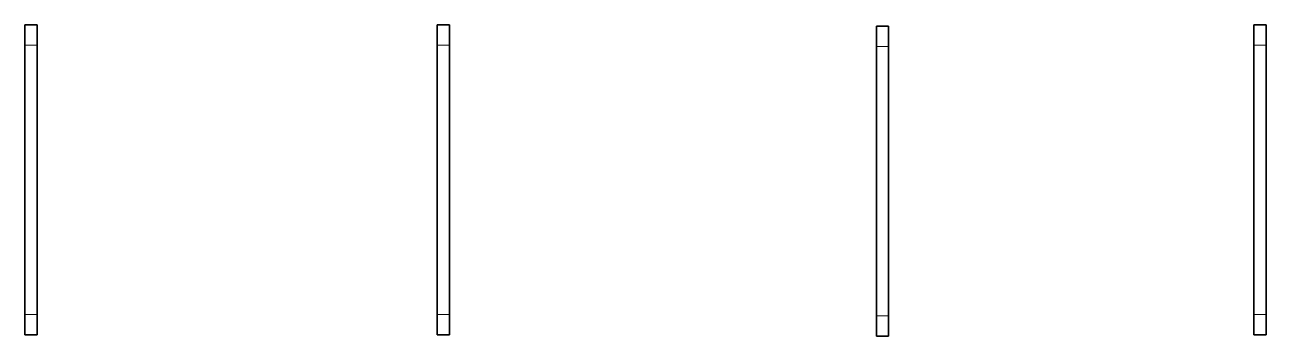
# Model space of a CAD drawing. Extents: x 46 to 852, y -144 to 729.
# Drawn here: x 45.6 to 348.9, y 262.8 to 338.9 of the extents above; entities that cross this region are included whole.
import ezdxf

# ---------------------------------------------------------------- set-up
doc = ezdxf.new("R2010")
doc.units = 0

msp = doc.modelspace()

# ---------------------------------------------------------------- linework, layer by layer
at = {"color": 7, "lineweight": 35, "ltscale": 0.075}
for p, q in [((48.62, 338.86), (45.62, 338.86)), ((149.33, 338.86), (146.33, 338.86)), ((256.63, 338.55), (253.63, 338.55)), ((345.86, 338.86), (348.86, 338.86)), ((48.62, 263.1), (45.62, 263.1)), ((149.33, 263.1), (146.33, 263.1)), ((256.63, 262.79), (253.63, 262.79)), ((345.86, 263.1), (348.86, 263.1))]:
    msp.add_line(p, q, dxfattribs=at)
at = {"color": 7, "lineweight": 35, "ltscale": 0.125}
for p, q in [((45.62, 338.86), (45.62, 333.86)), ((48.62, 338.86), (48.62, 333.86)), ((146.33, 338.86), (146.33, 333.86)), ((149.33, 338.86), (149.33, 333.86)), ((253.63, 333.55), (253.63, 338.55)), ((256.63, 333.55), (256.63, 338.55)), ((345.86, 338.86), (345.86, 333.86)), ((348.86, 338.86), (348.86, 333.86)), ((45.62, 268.1), (45.62, 263.1)), ((48.62, 268.1), (48.62, 263.1)), ((146.33, 268.1), (146.33, 263.1)), ((149.33, 268.1), (149.33, 263.1)), ((253.63, 262.79), (253.63, 267.79)), ((256.63, 262.79), (256.63, 267.79)), ((345.86, 268.1), (345.86, 263.1)), ((348.86, 268.1), (348.86, 263.1))]:
    msp.add_line(p, q, dxfattribs=at)
at = {"color": 7, "lineweight": 13, "ltscale": 0.075}
for p, q in [((48.62, 333.86), (45.62, 333.86)), ((149.33, 333.86), (146.33, 333.86)), ((345.86, 333.86), (348.86, 333.86)), ((256.63, 333.55), (253.63, 333.55)), ((48.62, 268.1), (45.62, 268.1)), ((149.33, 268.1), (146.33, 268.1)), ((256.63, 267.79), (253.63, 267.79)), ((345.86, 268.1), (348.86, 268.1))]:
    msp.add_line(p, q, dxfattribs=at)
at = {"color": 7, "lineweight": 35}
for p, q in [((45.62, 268.1), (45.62, 333.86)), ((48.62, 268.1), (48.62, 333.86)), ((146.33, 268.1), (146.33, 333.86)), ((149.33, 268.1), (149.33, 333.86)), ((345.86, 268.1), (345.86, 333.86)), ((348.86, 268.1), (348.86, 333.86)), ((253.63, 333.55), (253.63, 267.79)), ((256.63, 333.55), (256.63, 267.79))]:
    msp.add_line(p, q, dxfattribs=at)
at = {"color": 7, "lineweight": 35, "ltscale": 0.018418}
msp.add_line((146.33, 312.18), (146.33, 312.91), dxfattribs=at)
at = {"color": 7, "lineweight": 35, "ltscale": 0.018416}
msp.add_line((146.33, 311.44), (146.33, 312.18), dxfattribs=at)
at = {"color": 7, "lineweight": 35, "ltscale": 0.029385}
for p, q in [((253.63, 309.73), (253.63, 310.91)), ((253.63, 305.63), (253.63, 306.8)), ((253.63, 298.19), (253.63, 299.36))]:
    msp.add_line(p, q, dxfattribs=at)
at = {"color": 7, "lineweight": 35, "ltscale": 0.023145}
msp.add_line((146.33, 309.14), (146.33, 308.21), dxfattribs=at)
at = {"color": 7, "lineweight": 35, "ltscale": 0.000170135}
msp.add_line((146.33, 309.14), (146.33, 309.14), dxfattribs=at)
at = {"color": 7, "lineweight": 35, "ltscale": 2.5177e-05}
msp.add_line((146.33, 309.14), (146.33, 309.14), dxfattribs=at)
at = {"color": 7, "lineweight": 35, "ltscale": 0.005626}
msp.add_line((146.33, 309.13), (146.33, 308.9), dxfattribs=at)
at = {"color": 7, "lineweight": 35, "ltscale": 0.004748}
msp.add_line((146.33, 308.9), (146.33, 308.71), dxfattribs=at)
at = {"color": 7, "lineweight": 35, "ltscale": 0.005609}
msp.add_line((146.33, 308.76), (146.33, 308.54), dxfattribs=at)
at = {"color": 7, "lineweight": 35, "ltscale": 0.008809}
msp.add_line((146.33, 308.71), (146.33, 308.36), dxfattribs=at)
at = {"color": 7, "lineweight": 35, "ltscale": 0.000120544}
for p, q in [((146.33, 308.69), (146.33, 308.68)), ((146.33, 293.75), (146.33, 293.74))]:
    msp.add_line(p, q, dxfattribs=at)
at = {"color": 7, "lineweight": 35, "ltscale": 0.00751}
msp.add_line((146.33, 308.68), (146.33, 308.38), dxfattribs=at)
at = {"color": 7, "lineweight": 35, "ltscale": 0.047095}
msp.add_line((146.33, 308.54), (146.33, 306.66), dxfattribs=at)
at = {"color": 7, "lineweight": 35, "ltscale": 0.000197601}
for p, q in [((146.33, 308.38), (146.33, 308.37)), ((146.33, 301.74), (146.33, 301.73))]:
    msp.add_line(p, q, dxfattribs=at)
at = {"color": 7, "lineweight": 35, "ltscale": 0.002498}
msp.add_line((146.33, 308.37), (146.33, 308.27), dxfattribs=at)
at = {"color": 7, "lineweight": 35, "ltscale": 0.022582}
msp.add_line((146.33, 308.36), (146.33, 307.46), dxfattribs=at)
at = {"color": 7, "lineweight": 35, "ltscale": 0.011507}
msp.add_line((146.33, 308.27), (146.33, 307.81), dxfattribs=at)
at = {"color": 7, "lineweight": 35, "ltscale": 0.049142}
msp.add_line((146.33, 308.21), (146.33, 306.24), dxfattribs=at)
at = {"color": 7, "lineweight": 35, "ltscale": 0.004332}
msp.add_line((146.33, 307.81), (146.33, 307.64), dxfattribs=at)
at = {"color": 7, "lineweight": 35, "ltscale": 0.02794}
msp.add_line((146.33, 307.64), (146.33, 306.52), dxfattribs=at)
at = {"color": 7, "lineweight": 35, "ltscale": 0.000473785}
msp.add_line((146.33, 307.57), (146.33, 307.55), dxfattribs=at)
at = {"color": 7, "lineweight": 35, "ltscale": 0.030766}
msp.add_line((146.33, 307.55), (146.33, 306.32), dxfattribs=at)
at = {"color": 7, "lineweight": 35, "ltscale": 0.030325}
msp.add_line((146.33, 307.46), (146.33, 306.24), dxfattribs=at)
at = {"color": 7, "lineweight": 35, "ltscale": 0.010299}
msp.add_line((146.33, 306.66), (146.33, 306.24), dxfattribs=at)
at = {"color": 7, "lineweight": 35, "ltscale": 0.014462}
msp.add_line((146.33, 306.52), (146.33, 305.94), dxfattribs=at)
at = {"color": 7, "lineweight": 35, "ltscale": 0.009438}
msp.add_line((146.33, 306.32), (146.33, 305.95), dxfattribs=at)
at = {"color": 7, "lineweight": 35, "ltscale": 0.005396}
msp.add_line((146.33, 306.24), (146.33, 306.03), dxfattribs=at)
at = {"color": 7, "lineweight": 35, "ltscale": 0.002074}
msp.add_line((146.33, 306.03), (146.33, 305.95), dxfattribs=at)
at = {"color": 7, "lineweight": 35, "ltscale": 0.02868}
for p, q in [((146.33, 304.8), (146.33, 305.95)), ((146.33, 299.16), (146.33, 300.31))]:
    msp.add_line(p, q, dxfattribs=at)
at = {"color": 7, "lineweight": 35, "ltscale": 0.00378}
msp.add_line((146.33, 304.83), (146.33, 304.68), dxfattribs=at)
at = {"color": 7, "lineweight": 35, "ltscale": 0.003551}
msp.add_line((146.33, 304.8), (146.33, 304.66), dxfattribs=at)
at = {"color": 7, "lineweight": 35, "ltscale": 0.002564}
msp.add_line((146.33, 304.68), (146.33, 304.58), dxfattribs=at)
at = {"color": 7, "lineweight": 35, "ltscale": 0.024839}
msp.add_line((146.33, 304.66), (146.33, 303.66), dxfattribs=at)
at = {"color": 7, "lineweight": 35, "ltscale": 0.011349}
msp.add_line((146.33, 304.58), (146.33, 304.12), dxfattribs=at)
at = {"color": 7, "lineweight": 35, "ltscale": 0.005202}
msp.add_line((146.33, 304.12), (146.33, 303.92), dxfattribs=at)
at = {"color": 7, "lineweight": 35, "ltscale": 0.003747}
msp.add_line((146.33, 303.92), (146.33, 303.77), dxfattribs=at)
at = {"color": 7, "lineweight": 35, "ltscale": 0.000148773}
msp.add_line((146.33, 303.77), (146.33, 303.76), dxfattribs=at)
at = {"color": 7, "lineweight": 35, "ltscale": 0.01029}
msp.add_line((146.33, 303.76), (146.33, 303.35), dxfattribs=at)
at = {"color": 7, "lineweight": 35, "ltscale": 0.012872}
msp.add_line((146.33, 303.67), (146.33, 303.16), dxfattribs=at)
at = {"color": 7, "lineweight": 35, "ltscale": 0.001817}
msp.add_line((146.33, 303.66), (146.33, 303.59), dxfattribs=at)
at = {"color": 7, "lineweight": 35, "ltscale": 0.008706}
msp.add_line((146.33, 303.59), (146.33, 303.24), dxfattribs=at)
at = {"color": 7, "lineweight": 35, "ltscale": 0.002459}
msp.add_line((146.33, 303.35), (146.33, 303.25), dxfattribs=at)
at = {"color": 7, "lineweight": 35, "ltscale": 0.000738525}
msp.add_line((146.33, 303.24), (146.33, 303.21), dxfattribs=at)
at = {"color": 7, "lineweight": 35, "ltscale": 0.000234985}
msp.add_line((146.33, 303.16), (146.33, 303.15), dxfattribs=at)
at = {"color": 7, "lineweight": 35, "ltscale": 0.004313}
msp.add_line((146.33, 303.15), (146.33, 302.98), dxfattribs=at)
at = {"color": 7, "lineweight": 35, "ltscale": 0.014983}
msp.add_line((146.33, 303.06), (146.33, 302.46), dxfattribs=at)
at = {"color": 7, "lineweight": 35, "ltscale": 0.004272}
msp.add_line((146.33, 303.01), (146.33, 302.84), dxfattribs=at)
at = {"color": 7, "lineweight": 35, "ltscale": 0.012221}
msp.add_line((146.33, 302.46), (146.33, 301.97), dxfattribs=at)
at = {"color": 7, "lineweight": 35, "ltscale": 0.003749}
msp.add_line((146.33, 301.97), (146.33, 301.82), dxfattribs=at)
at = {"color": 7, "lineweight": 35, "ltscale": 0.01058}
msp.add_line((146.33, 301.92), (146.33, 301.5), dxfattribs=at)
at = {"color": 7, "lineweight": 35, "ltscale": 0.006178}
msp.add_line((146.33, 301.82), (146.33, 301.58), dxfattribs=at)
at = {"color": 7, "lineweight": 35, "ltscale": 0.018228}
msp.add_line((146.33, 301.82), (146.33, 301.09), dxfattribs=at)
at = {"color": 7, "lineweight": 35, "ltscale": 0.002062}
msp.add_line((146.33, 301.82), (146.33, 301.74), dxfattribs=at)
at = {"color": 7, "lineweight": 35, "ltscale": 0.000198364}
for p in [(146.33, 301.73), (146.33, 301.72)]:
    msp.add_line(p, (146.33, 301.72), dxfattribs=at)
at = {"color": 7, "lineweight": 35, "ltscale": 0.013083}
msp.add_line((146.33, 301.72), (146.33, 301.19), dxfattribs=at)
at = {"color": 7, "lineweight": 35, "ltscale": 0.00016098}
msp.add_line((146.33, 301.58), (146.33, 301.57), dxfattribs=at)
at = {"color": 7, "lineweight": 35, "ltscale": 0.000221252}
msp.add_line((146.33, 301.5), (146.33, 301.49), dxfattribs=at)
at = {"color": 7, "lineweight": 35, "ltscale": 0.011014}
msp.add_line((146.33, 301.49), (146.33, 301.05), dxfattribs=at)
at = {"color": 7, "lineweight": 35, "ltscale": 0.003568}
msp.add_line((146.33, 301.19), (146.33, 301.05), dxfattribs=at)
at = {"color": 7, "lineweight": 35, "ltscale": 0.001777}
msp.add_line((146.33, 301.09), (146.33, 301.02), dxfattribs=at)
at = {"color": 7, "lineweight": 35, "ltscale": 0.000671387}
msp.add_line((146.33, 301.05), (146.33, 301.02), dxfattribs=at)
at = {"color": 7, "lineweight": 35, "ltscale": 0.000672913}
msp.add_line((146.33, 301.05), (146.33, 301.02), dxfattribs=at)
at = {"color": 7, "lineweight": 35, "ltscale": 0.001305}
msp.add_line((146.33, 301.02), (146.33, 300.97), dxfattribs=at)
at = {"color": 7, "lineweight": 35, "ltscale": 0.011653}
msp.add_line((146.33, 300.97), (146.33, 300.5), dxfattribs=at)
at = {"color": 7, "lineweight": 35, "ltscale": 0.0041}
msp.add_line((146.33, 300.94), (146.33, 300.78), dxfattribs=at)
at = {"color": 7, "lineweight": 35, "ltscale": 0.002506}
msp.add_line((146.33, 300.78), (146.33, 300.68), dxfattribs=at)
at = {"color": 7, "lineweight": 35, "ltscale": 0.009269}
msp.add_line((146.33, 300.68), (146.33, 300.31), dxfattribs=at)
at = {"color": 7, "lineweight": 35, "ltscale": 0.000399017}
msp.add_line((146.33, 300.64), (146.33, 300.62), dxfattribs=at)
at = {"color": 7, "lineweight": 35, "ltscale": 0.007884}
msp.add_line((146.33, 300.62), (146.33, 300.31), dxfattribs=at)
at = {"color": 7, "lineweight": 35, "ltscale": 0.011923}
msp.add_line((146.33, 299.27), (146.33, 298.8), dxfattribs=at)
at = {"color": 7, "lineweight": 35, "ltscale": 0.005407}
msp.add_line((146.33, 299.16), (146.33, 298.94), dxfattribs=at)
at = {"color": 7, "lineweight": 35, "ltscale": 0.004887}
msp.add_line((146.33, 298.94), (146.33, 298.75), dxfattribs=at)
at = {"color": 7, "lineweight": 35, "ltscale": 0.02242}
msp.add_line((146.33, 298.75), (146.33, 297.85), dxfattribs=at)
at = {"color": 7, "lineweight": 35, "ltscale": 0.022865}
msp.add_line((146.33, 298.67), (146.33, 297.76), dxfattribs=at)
at = {"color": 7, "lineweight": 35, "ltscale": 0.015242}
msp.add_line((146.33, 297.76), (146.33, 297.15), dxfattribs=at)
at = {"color": 7, "lineweight": 35, "ltscale": 0.025597}
msp.add_line((146.33, 297.68), (146.33, 296.65), dxfattribs=at)
at = {"color": 7, "lineweight": 35, "ltscale": 0.036411}
msp.add_line((146.33, 297.25), (146.33, 295.79), dxfattribs=at)
at = {"color": 7, "lineweight": 35, "ltscale": 0.002853}
msp.add_line((146.33, 296.67), (146.33, 296.55), dxfattribs=at)
at = {"color": 7, "lineweight": 35, "ltscale": 0.000161743}
msp.add_line((146.33, 296.65), (146.33, 296.64), dxfattribs=at)
at = {"color": 7, "lineweight": 35, "ltscale": 0.014633}
msp.add_line((146.33, 296.64), (146.33, 296.06), dxfattribs=at)
at = {"color": 7, "lineweight": 35, "ltscale": 0.024568}
msp.add_line((146.33, 296.55), (146.33, 295.57), dxfattribs=at)
at = {"color": 7, "lineweight": 35, "ltscale": 0.04957}
msp.add_line((146.33, 296.38), (146.33, 294.4), dxfattribs=at)
at = {"color": 7, "lineweight": 35, "ltscale": 0.004568}
msp.add_line((146.33, 296.08), (146.33, 295.9), dxfattribs=at)
at = {"color": 7, "lineweight": 35, "ltscale": 0.009422}
msp.add_line((146.33, 295.9), (146.33, 295.52), dxfattribs=at)
at = {"color": 7, "lineweight": 35, "ltscale": 0.009207}
msp.add_line((146.33, 295.57), (146.33, 295.2), dxfattribs=at)
at = {"color": 7, "lineweight": 35, "ltscale": 0.009233}
msp.add_line((146.33, 295.52), (146.33, 295.15), dxfattribs=at)
at = {"color": 7, "lineweight": 35, "ltscale": 0.001257}
msp.add_line((146.33, 295.21), (146.33, 295.16), dxfattribs=at)
at = {"color": 7, "lineweight": 35, "ltscale": 0.025742}
msp.add_line((146.33, 295.2), (146.33, 294.17), dxfattribs=at)
at = {"color": 7, "lineweight": 35, "ltscale": 0.00648}
msp.add_line((146.33, 295.16), (146.33, 294.9), dxfattribs=at)
at = {"color": 7, "lineweight": 35, "ltscale": 0.001197}
msp.add_line((146.33, 295.15), (146.33, 295.1), dxfattribs=at)
at = {"color": 7, "lineweight": 35, "ltscale": 0.001421}
msp.add_line((146.33, 295.1), (146.33, 295.05), dxfattribs=at)
at = {"color": 7, "lineweight": 35, "ltscale": 0.000800323}
msp.add_line((146.33, 295.05), (146.33, 295.01), dxfattribs=at)
at = {"color": 7, "lineweight": 35, "ltscale": 0.024922}
msp.add_line((146.33, 295.01), (146.33, 294.02), dxfattribs=at)
at = {"color": 7, "lineweight": 35, "ltscale": 0.000883484}
msp.add_line((146.33, 295.01), (146.33, 294.98), dxfattribs=at)
at = {"color": 7, "lineweight": 35, "ltscale": 0.009896}
msp.add_line((146.33, 294.92), (146.33, 294.53), dxfattribs=at)
at = {"color": 7, "lineweight": 35, "ltscale": 0.000566101}
msp.add_line((146.33, 294.53), (146.33, 294.51), dxfattribs=at)
at = {"color": 7, "lineweight": 35, "ltscale": 7.17163e-05}
msp.add_line((146.33, 294.51), (146.33, 294.5), dxfattribs=at)
at = {"color": 7, "lineweight": 35, "ltscale": 0.017225}
msp.add_line((146.33, 294.5), (146.33, 293.81), dxfattribs=at)
at = {"color": 7, "lineweight": 35, "ltscale": 0.009252}
msp.add_line((146.33, 294.42), (146.33, 294.05), dxfattribs=at)
at = {"color": 7, "lineweight": 35, "ltscale": 0.010477}
msp.add_line((146.33, 294.41), (146.33, 294), dxfattribs=at)
at = {"color": 7, "lineweight": 35, "ltscale": 0.000301361}
msp.add_line((146.33, 294.05), (146.33, 294.04), dxfattribs=at)
at = {"color": 7, "lineweight": 35, "ltscale": 0.000688934}
msp.add_line((146.33, 294.04), (146.33, 294.01), dxfattribs=at)
at = {"color": 7, "lineweight": 35, "ltscale": 0.009895}
msp.add_line((146.33, 294.02), (146.33, 293.62), dxfattribs=at)
at = {"color": 7, "lineweight": 35, "ltscale": 0.001247}
msp.add_line((146.33, 294), (146.33, 293.95), dxfattribs=at)
at = {"color": 7, "lineweight": 35, "ltscale": 0.004933}
msp.add_line((146.33, 293.95), (146.33, 293.75), dxfattribs=at)
at = {"color": 7, "lineweight": 35, "ltscale": 0.002399}
msp.add_line((146.33, 293.78), (146.33, 293.69), dxfattribs=at)
at = {"color": 7, "lineweight": 35, "ltscale": 0.007153}
msp.add_line((146.33, 293.75), (146.33, 293.46), dxfattribs=at)
at = {"color": 7, "lineweight": 35, "ltscale": 0.000384521}
msp.add_line((146.33, 293.69), (146.33, 293.67), dxfattribs=at)
at = {"color": 7, "lineweight": 35, "ltscale": 0.00455}
msp.add_line((146.33, 293.67), (146.33, 293.49), dxfattribs=at)
at = {"color": 7, "lineweight": 35, "ltscale": 0.000353241}
msp.add_line((146.33, 293.49), (146.33, 293.47), dxfattribs=at)
at = {"color": 7, "lineweight": 35, "ltscale": 0.007}
msp.add_line((146.33, 293.47), (146.33, 293.19), dxfattribs=at)
at = {"color": 7, "lineweight": 35, "ltscale": 0.006597}
msp.add_line((146.33, 293.39), (146.33, 293.13), dxfattribs=at)
at = {"color": 7, "lineweight": 35, "ltscale": 0.000160217}
msp.add_line((146.33, 293.13), (146.33, 293.12), dxfattribs=at)
at = {"color": 7, "lineweight": 35, "ltscale": 0.006105}
msp.add_line((146.33, 293.12), (146.33, 292.88), dxfattribs=at)
at = {"color": 7, "lineweight": 35, "ltscale": 0.005696}
msp.add_line((146.33, 293.12), (146.33, 292.89), dxfattribs=at)
at = {"color": 7, "lineweight": 35, "ltscale": 0.003767}
msp.add_line((146.33, 293.12), (146.33, 292.97), dxfattribs=at)
at = {"color": 7, "lineweight": 35, "ltscale": 0.00124}
msp.add_line((146.33, 292.97), (146.33, 292.92), dxfattribs=at)
at = {"color": 7, "lineweight": 35, "ltscale": 3.50952e-05}
msp.add_line((146.33, 292.89), (146.33, 292.89), dxfattribs=at)
at = {"color": 7, "lineweight": 35, "ltscale": 0.001612}
msp.add_line((146.33, 292.89), (146.33, 292.83), dxfattribs=at)
at = {"color": 7, "lineweight": 35, "ltscale": 0.014496}
msp.add_line((146.33, 289.51), (146.33, 290.09), dxfattribs=at)
at = {"color": 7, "lineweight": 35, "ltscale": 0.007465}
msp.add_line((146.33, 289.21), (146.33, 289.51), dxfattribs=at)
at = {"color": 7, "lineweight": 35, "ltscale": 0.002482}
for p, q in [((146.33, 289.11), (146.33, 289.21)), ((146.33, 284.41), (146.33, 284.51))]:
    msp.add_line(p, q, dxfattribs=at)
at = {"color": 7, "lineweight": 35, "ltscale": 0.015451}
msp.add_line((146.33, 287.37), (146.33, 287.99), dxfattribs=at)
at = {"color": 7, "lineweight": 35, "ltscale": 0.006512}
msp.add_line((146.33, 287.11), (146.33, 287.37), dxfattribs=at)
at = {"color": 7, "lineweight": 35, "ltscale": 0.008621}
msp.add_line((146.33, 286.76), (146.33, 287.11), dxfattribs=at)
at = {"color": 7, "lineweight": 35, "ltscale": 0.014495}
msp.add_line((146.33, 284.81), (146.33, 285.39), dxfattribs=at)
at = {"color": 7, "lineweight": 35, "ltscale": 0.007466}
msp.add_line((146.33, 284.51), (146.33, 284.81), dxfattribs=at)

doc.saveas('drawing.dxf')
